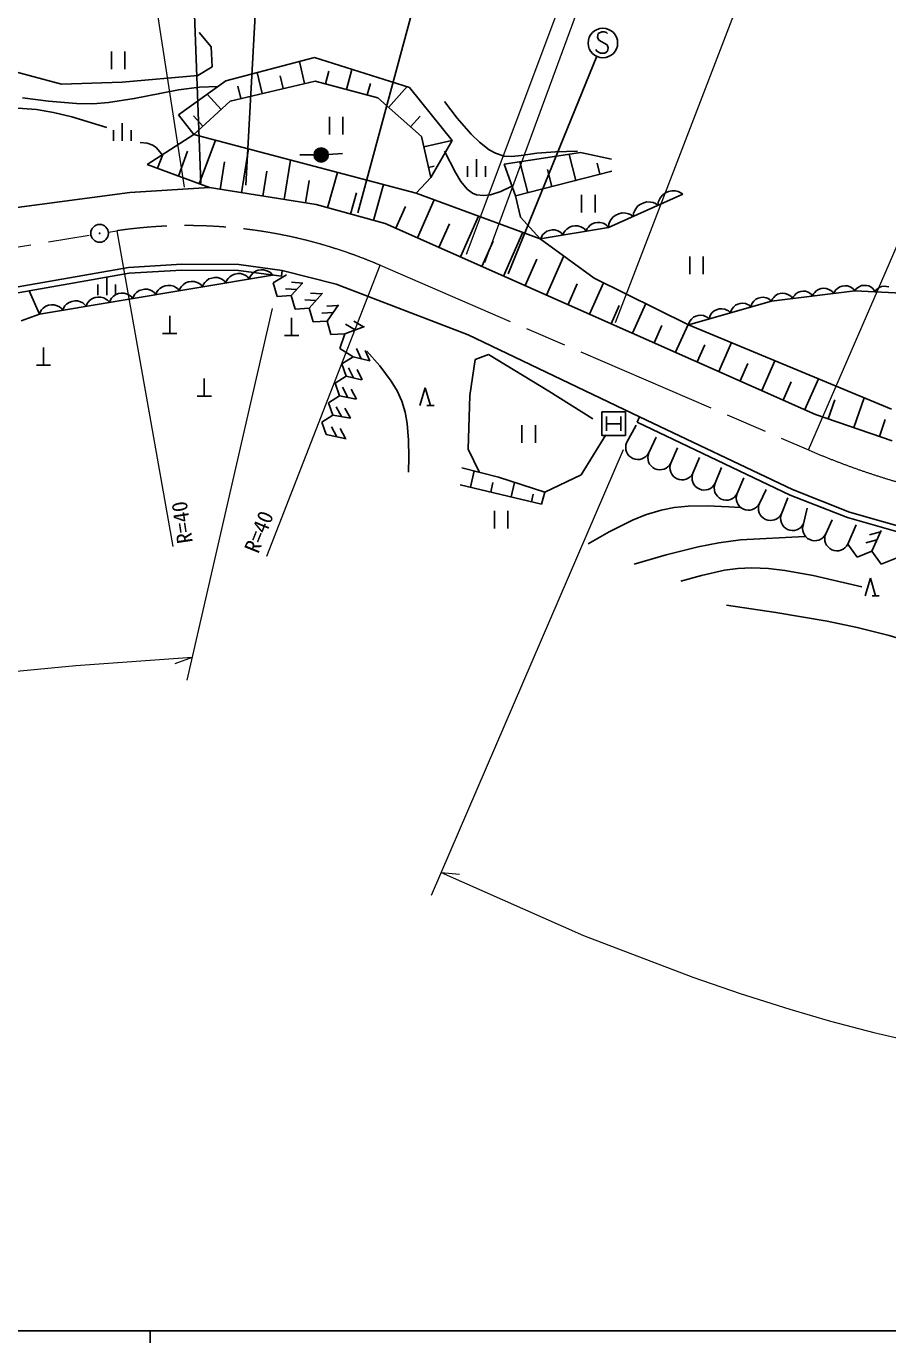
# Model space of a CAD drawing. Units: millimetres, scale not verified. Extents: x 40000 to 680000, y 20000 to 380000.
# Drawn here: x 157506 to 230434, y 204000 to 315448 of the extents above; entities that cross this region are included whole.
import ezdxf
from ezdxf.enums import TextEntityAlignment as Align

# ---------------------------------------------------------------- set-up
doc = ezdxf.new("R2010")
doc.units = ezdxf.units.MM
doc.header["$LTSCALE"] = 1000
doc.linetypes.add('CHAIN', pattern=[18.5, 12, -1.5, 3.5, -1.5])
for name, color, linetype, lineweight in [('M-BGD', 7, 'Continuous', 25), ('M-BGD-EXST', 7, 'Continuous', 25), ('M-BMK', 2, 'CHAIN', 13), ('M-BMK-SRVR', 3, 'Continuous', 25), ('M-STR-HTXT', 7, 'Continuous', 13), ('M-TTL-BAND', 7, 'Continuous', 25)]:
    doc.layers.add(name, color=color, linetype=linetype, lineweight=lineweight)
doc.styles.add('ＭＳ ゴシック', font='')
doc.styles.get('ＭＳ ゴシック').set_extended_font_data('MS Gothic')

msp = doc.modelspace()

# ---------------------------------------------------------------- linework, layer by layer
at = {"layer": 'M-BGD'}
for p, q in [((173152, 313708), (172127, 314918)), ((164712, 313313), (164712, 311813)), ((165852, 311813), (165852, 313313)), ((173245, 312031), (173152, 313708)), ((153872, 312311), (160485, 310541)), ((174401, 310844), (181896, 312797)), ((181065, 310603), (180623, 312466)), ((181896, 312797), (189946, 310279)), ((165608, 310727), (172034, 311286)), ((172034, 311286), (173245, 312031)), ((177466, 309751), (177043, 311533)), ((179265, 310177), (179006, 311270)), ((182847, 310581), (183130, 311644)), ((184611, 310110), (185064, 311806)), ((160485, 310541), (165608, 310727)), ((170397, 307963), (174401, 310844)), ((181964, 310817), (174767, 309111)), ((175667, 309324), (175419, 310370)), ((187257, 309404), (181964, 310817)), ((186375, 309639), (186635, 310612)), ((188183, 308580), (189750, 310340)), ((189946, 310279), (193551, 305791)), ((174767, 309111), (171697, 306285)), ((173999, 308404), (172808, 309698)), ((190961, 306108), (187257, 309404)), ((171697, 306285), (170397, 307963)), ((172464, 306991), (171647, 307879)), ((183165, 307791), (183165, 306291)), ((184305, 306291), (184305, 307791)), ((190035, 306932), (190855, 307853)), ((164878, 306663), (164878, 305763)), ((165628, 307263), (165628, 305763)), ((166378, 306663), (166378, 305763)), ((167739, 303758), (171697, 306285)), ((171697, 306285), (190507, 301320)), ((172138, 302118), (173512, 305806)), ((191743, 302641), (190961, 306108)), ((191157, 305241), (193544, 305779)), ((191743, 302641), (193551, 305791)), ((168619, 303430), (169054, 304597)), ((170379, 302774), (171162, 304876)), ((175726, 301361), (176313, 305066)), ((181871, 304560), (180671, 304560)), ((183070, 304599), (184267, 304677)), ((197960, 303775), (204430, 304752)), ((204033, 302402), (203465, 304606)), ((204430, 304752), (207042, 304190)), ((173018, 301790), (167739, 303758)), ((173921, 301647), (174291, 303980)), ((177531, 301075), (177866, 303188)), ((179337, 300789), (179866, 304129)), ((191547, 303507), (192025, 303615)), ((194870, 303606), (194870, 302706)), ((195620, 304206), (195620, 302706)), ((196370, 303606), (196370, 302706)), ((198936, 301090), (197960, 303775)), ((207091, 303189), (198936, 301090)), ((199956, 301352), (199280, 303975)), ((201994, 301877), (201621, 303325)), ((206072, 302927), (205831, 303862)), ((181142, 300503), (181442, 302397)), ((183018, 300091), (183841, 303079)), ((186912, 299018), (187747, 302048)), ((190507, 301320), (191743, 302641)), ((147892, 298942), (166283, 301373)), ((166283, 301373), (173018, 301790)), ((173018, 301790), (182044, 300360)), ((184965, 299555), (185463, 301360)), ((190507, 301320), (201019, 297467)), ((198936, 301090), (199338, 299302)), ((204516, 301184), (204516, 299684)), ((205656, 299684), (205656, 301184)), ((206789, 298421), (213084, 301234)), ((211197, 300946), (211086, 300744)), ((211393, 301184), (211197, 300946)), ((211626, 301339), (211393, 301184)), ((211878, 301451), (211626, 301339)), ((212149, 301522), (211878, 301451)), ((212457, 301509), (212149, 301522)), ((212682, 301458), (212457, 301509)), ((212864, 301388), (212682, 301458)), ((213084, 301234), (212864, 301388)), ((182044, 300360), (187886, 298750)), ((188797, 298346), (189612, 300186)), ((190619, 297539), (192045, 300756)), ((208986, 299806), (208916, 299624)), ((209098, 300007), (208986, 299806)), ((209293, 300246), (209098, 300007)), ((209526, 300400), (209293, 300246)), ((209778, 300513), (209526, 300400)), ((210049, 300583), (209778, 300513)), ((210357, 300570), (210049, 300583)), ((210582, 300519), (210357, 300570)), ((210764, 300450), (210582, 300519)), ((210984, 300296), (210764, 300450)), ((211016, 300562), (210984, 300296)), ((211086, 300744), (211016, 300562)), ((187886, 298750), (224324, 282597)), ((192441, 296731), (193328, 298734)), ((194263, 295923), (195796, 299382)), ((199338, 299302), (201019, 297467)), ((205428, 298735), (205221, 298585)), ((205646, 298810), (205428, 298735)), ((205871, 298847), (205646, 298810)), ((206102, 298847), (205871, 298847)), ((206346, 298771), (206102, 298847)), ((206515, 298684), (206346, 298771)), ((206646, 298590), (206515, 298684)), ((206816, 298685), (206784, 298419)), ((206886, 298867), (206816, 298685)), ((206998, 299068), (206886, 298867)), ((207193, 299307), (206998, 299068)), ((207427, 299462), (207193, 299307)), ((207679, 299574), (207427, 299462)), ((207949, 299645), (207679, 299574)), ((208258, 299632), (207949, 299645)), ((208482, 299581), (208258, 299632)), ((208664, 299511), (208482, 299581)), ((208884, 299357), (208664, 299511)), ((208916, 299624), (208884, 299357)), ((197906, 294308), (199546, 298007)), ((201019, 297467), (206789, 298421)), ((201148, 297681), (201067, 297475)), ((201242, 297812), (201148, 297681)), ((201374, 297949), (201242, 297812)), ((201580, 298099), (201374, 297949)), ((201799, 298174), (201580, 298099)), ((202024, 298211), (201799, 298174)), ((202255, 298211), (202024, 298211)), ((202498, 298135), (202255, 298211)), ((202667, 298048), (202498, 298135)), ((202798, 297954), (202667, 298048)), ((202941, 297785), (202798, 297954)), ((203027, 298002), (202941, 297785)), ((203126, 298140), (203027, 298002)), ((203264, 298284), (203126, 298140)), ((203481, 298442), (203264, 298284)), ((203712, 298520), (203481, 298442)), ((203948, 298560), (203712, 298520)), ((204192, 298559), (203948, 298560)), ((204448, 298480), (204192, 298559)), ((204626, 298388), (204448, 298480)), ((204764, 298289), (204626, 298388)), ((204915, 298111), (204764, 298289)), ((204996, 298317), (204915, 298111)), ((205090, 298448), (204996, 298317)), ((205221, 298585), (205090, 298448)), ((206789, 298421), (206646, 298590)), ((196085, 295116), (197036, 297263)), ((201019, 297467), (205597, 294129)), ((199728, 293501), (200715, 295726)), ((201550, 292693), (203020, 296008)), ((213670, 295954), (213670, 294454)), ((214810, 294454), (214810, 295954)), ((142182, 290808), (166168, 295039)), ((142420, 290342), (166226, 294542)), ((178346, 294392), (158608, 291089)), ((166168, 295039), (170662, 295310)), ((166226, 294542), (170676, 294810)), ((170662, 295310), (175499, 295286)), ((170676, 294810), (175464, 294786)), ((174723, 294232), (174585, 294087)), ((174940, 294390), (174723, 294232)), ((175170, 294469), (174940, 294390)), ((175407, 294509), (175170, 294469)), ((175650, 294509), (175407, 294509)), ((175464, 294786), (179114, 294287)), ((175499, 295286), (179181, 294783)), ((175907, 294430), (175650, 294509)), ((176084, 294338), (175907, 294430)), ((176222, 294239), (176084, 294338)), ((176374, 294062), (176222, 294239)), ((176459, 294279), (176374, 294062)), ((176558, 294417), (176459, 294279)), ((176696, 294562), (176558, 294417)), ((176913, 294720), (176696, 294562)), ((177143, 294799), (176913, 294720)), ((177379, 294839), (177143, 294799)), ((177623, 294839), (177379, 294839)), ((177879, 294760), (177623, 294839)), ((178057, 294668), (177879, 294760)), ((178195, 294570), (178057, 294668)), ((178346, 294392), (178195, 294570)), ((178418, 293728), (179524, 294415)), ((179114, 294287), (179181, 294783)), ((183730, 293628), (179181, 294783)), ((163566, 293593), (163566, 292693)), ((164316, 294193), (164316, 292693)), ((165066, 293593), (165066, 292693)), ((167280, 293149), (167050, 293070)), ((167516, 293188), (167280, 293149)), ((167760, 293188), (167516, 293188)), ((168016, 293110), (167760, 293188)), ((168194, 293018), (168016, 293110)), ((168805, 293242), (168667, 293097)), ((169022, 293400), (168805, 293242)), ((169252, 293479), (169022, 293400)), ((169489, 293518), (169252, 293479)), ((169732, 293518), (169489, 293518)), ((169989, 293440), (169732, 293518)), ((170167, 293348), (169989, 293440)), ((170305, 293249), (170167, 293348)), ((170456, 293072), (170305, 293249)), ((170541, 293289), (170456, 293072)), ((170640, 293427), (170541, 293289)), ((170778, 293572), (170640, 293427)), ((170995, 293730), (170778, 293572)), ((171225, 293809), (170995, 293730)), ((171462, 293848), (171225, 293809)), ((171705, 293849), (171462, 293848)), ((171961, 293770), (171705, 293849)), ((172139, 293678), (171961, 293770)), ((172277, 293579), (172139, 293678)), ((172429, 293402), (172277, 293579)), ((172514, 293619), (172429, 293402)), ((172612, 293757), (172514, 293619)), ((172750, 293902), (172612, 293757)), ((172967, 294060), (172750, 293902)), ((173198, 294139), (172967, 294060)), ((173434, 294178), (173198, 294139)), ((173678, 294179), (173434, 294178)), ((173934, 294100), (173678, 294179)), ((174112, 294008), (173934, 294100)), ((174250, 293909), (174112, 294008)), ((174401, 293732), (174250, 293909)), ((174487, 293949), (174401, 293732)), ((174585, 294087), (174487, 293949)), ((178745, 292583), (178418, 293728)), ((180404, 293158), (179446, 293228)), ((179934, 292650), (180897, 293690)), ((180914, 293708), (179956, 293778)), ((194913, 289326), (183730, 293628)), ((203372, 291885), (204149, 293638)), ((205194, 291078), (206376, 293744)), ((205597, 294129), (213584, 290184)), ((224589, 293180), (224388, 293047)), ((224799, 293242), (224589, 293180)), ((225013, 293268), (224799, 293242)), ((225232, 293259), (225013, 293268)), ((225460, 293177), (225232, 293259)), ((225616, 293088), (225460, 293177)), ((226045, 293140), (225950, 293019)), ((226174, 293264), (226045, 293140)), ((226376, 293398), (226174, 293264)), ((226586, 293459), (226376, 293398)), ((226800, 293486), (226586, 293459)), ((227019, 293476), (226800, 293486)), ((227247, 293395), (227019, 293476)), ((227403, 293305), (227247, 293395)), ((227523, 293211), (227403, 293305)), ((227652, 293045), (227523, 293211)), ((227770, 293210), (227660, 293045)), ((227876, 293307), (227770, 293210)), ((228017, 293402), (227876, 293307)), ((228225, 293495), (228017, 293402)), ((228431, 293519), (228225, 293495)), ((228634, 293510), (228431, 293519)), ((228837, 293466), (228634, 293510)), ((229036, 293355), (228837, 293466)), ((229167, 293247), (229036, 293355)), ((229264, 293140), (229167, 293247)), ((229358, 292965), (229264, 293140)), ((229468, 293130), (229358, 292965)), ((229574, 293228), (229468, 293130)), ((229715, 293323), (229574, 293228)), ((229923, 293415), (229715, 293323)), ((230129, 293440), (229923, 293415)), ((230333, 293430), (230129, 293440)), ((230535, 293387), (230333, 293430)), ((157747, 293046), (158608, 291089)), ((161132, 292079), (160915, 291921)), ((161362, 292158), (161132, 292079)), ((161599, 292198), (161362, 292158)), ((161842, 292198), (161599, 292198)), ((162099, 292119), (161842, 292198)), ((162276, 292027), (162099, 292119)), ((162414, 291929), (162276, 292027)), ((162750, 292107), (162651, 291968)), ((162888, 292251), (162750, 292107)), ((163105, 292409), (162888, 292251)), ((163335, 292488), (163105, 292409)), ((163571, 292528), (163335, 292488)), ((163815, 292528), (163571, 292528)), ((164071, 292449), (163815, 292528)), ((164249, 292357), (164071, 292449)), ((164387, 292259), (164249, 292357)), ((164538, 292081), (164387, 292259)), ((164624, 292299), (164538, 292081)), ((164722, 292437), (164624, 292299)), ((164860, 292581), (164722, 292437)), ((165077, 292739), (164860, 292581)), ((165307, 292818), (165077, 292739)), ((165544, 292858), (165307, 292818)), ((165787, 292858), (165544, 292858)), ((166044, 292780), (165787, 292858)), ((166221, 292688), (166044, 292780)), ((166360, 292589), (166221, 292688)), ((166511, 292412), (166360, 292589)), ((166596, 292629), (166511, 292412)), ((166695, 292767), (166596, 292629)), ((166833, 292912), (166695, 292767)), ((167050, 293070), (166833, 292912)), ((168332, 292919), (168194, 293018)), ((168483, 292742), (168332, 292919)), ((168569, 292959), (168483, 292742)), ((168667, 293097), (168569, 292959)), ((179934, 292650), (178745, 292583)), ((180261, 291505), (179934, 292650)), ((182040, 292242), (181081, 292288)), ((181450, 291573), (182576, 292851)), ((182536, 292805), (181576, 292850)), ((213584, 290184), (220594, 292187)), ((217954, 291994), (217746, 291935)), ((218171, 292019), (217954, 291994)), ((218408, 291974), (218171, 292019)), ((218992, 292028), (218918, 291895)), ((219101, 292172), (218992, 292028)), ((219279, 292335), (219101, 292172)), ((219477, 292429), (219279, 292335)), ((219684, 292488), (219477, 292429)), ((219902, 292513), (219684, 292488)), ((220139, 292469), (219902, 292513)), ((220307, 292404), (220139, 292469)), ((220441, 292330), (220307, 292404)), ((220594, 292187), (220441, 292330)), ((220594, 292187), (227652, 293045)), ((220689, 292380), (220604, 292188)), ((220783, 292500), (220689, 292380)), ((220913, 292624), (220783, 292500)), ((221115, 292758), (220913, 292624)), ((221325, 292820), (221115, 292758)), ((221539, 292846), (221325, 292820)), ((221758, 292836), (221539, 292846)), ((221985, 292755), (221758, 292836)), ((222141, 292665), (221985, 292755)), ((222262, 292571), (222141, 292665)), ((222390, 292405), (222262, 292571)), ((222471, 292586), (222390, 292405)), ((222560, 292700), (222471, 292586)), ((222683, 292818), (222560, 292700)), ((222873, 292943), (222683, 292818)), ((223071, 293002), (222873, 292943)), ((223274, 293026), (223071, 293002)), ((223481, 293017), (223274, 293026)), ((223695, 292941), (223481, 293017)), ((223843, 292856), (223695, 292941)), ((223956, 292767), (223843, 292856)), ((224078, 292610), (223956, 292767)), ((224164, 292802), (224078, 292610)), ((224258, 292922), (224164, 292802)), ((224388, 293047), (224258, 292922)), ((225736, 292993), (225616, 293088)), ((225865, 292828), (225736, 292993)), ((225950, 293019), (225865, 292828)), ((227652, 293045), (232754, 292807)), ((158608, 291089), (157062, 290516)), ((158706, 291308), (158621, 291091)), ((158804, 291446), (158706, 291308)), ((158942, 291591), (158804, 291446)), ((159159, 291749), (158942, 291591)), ((159390, 291828), (159159, 291749)), ((159626, 291868), (159390, 291828)), ((159870, 291868), (159626, 291868)), ((160126, 291789), (159870, 291868)), ((160304, 291697), (160126, 291789)), ((160442, 291599), (160304, 291697)), ((160593, 291421), (160442, 291599)), ((160679, 291638), (160593, 291421)), ((160777, 291777), (160679, 291638)), ((160915, 291921), (160777, 291777)), ((162566, 291751), (162414, 291929)), ((162651, 291968), (162566, 291751)), ((169645, 290945), (169645, 289445)), ((181450, 291573), (180261, 291505)), ((181778, 290427), (181450, 291573)), ((183479, 291206), (182520, 291158)), ((183917, 291815), (182958, 291766)), ((182967, 290495), (183949, 291859)), ((207016, 290270), (207705, 291825)), ((208838, 289462), (209953, 291978)), ((214188, 290918), (213990, 290824)), ((214396, 290977), (214188, 290918)), ((214613, 291002), (214396, 290977)), ((214851, 290958), (214613, 291002)), ((215019, 290893), (214851, 290958)), ((215152, 290819), (215019, 290893)), ((215363, 290890), (215306, 290676)), ((215441, 291031), (215363, 290890)), ((215556, 291182), (215441, 291031)), ((215744, 291354), (215556, 291182)), ((215953, 291453), (215744, 291354)), ((216172, 291516), (215953, 291453)), ((216402, 291542), (216172, 291516)), ((216652, 291495), (216402, 291542)), ((216830, 291427), (216652, 291495)), ((216971, 291349), (216830, 291427)), ((217133, 291198), (216971, 291349)), ((217187, 291400), (217133, 291198)), ((217261, 291534), (217187, 291400)), ((217370, 291677), (217261, 291534)), ((217548, 291841), (217370, 291677)), ((217746, 291935), (217548, 291841)), ((218577, 291910), (218408, 291974)), ((218710, 291836), (218577, 291910)), ((218863, 291692), (218710, 291836)), ((218918, 291895), (218863, 291692)), ((179965, 290759), (179965, 289259)), ((182967, 290495), (181778, 290427)), ((183294, 289350), (182967, 290495)), ((184483, 289417), (186124, 290028)), ((185350, 289740), (184526, 290234)), ((186053, 290002), (185229, 290495)), ((210660, 288655), (211309, 290118)), ((212482, 287847), (213530, 290211)), ((213629, 290384), (213575, 290181)), ((213584, 290184), (230751, 283031)), ((213704, 290518), (213629, 290384)), ((213812, 290661), (213704, 290518)), ((213990, 290824), (213812, 290661)), ((215306, 290676), (215152, 290819)), ((169045, 289445), (170245, 289445)), ((179365, 289259), (180565, 289259)), ((184483, 289417), (183294, 289350)), ((184048, 288170), (184483, 289417)), ((209426, 282383), (194913, 289326)), ((216126, 286232), (217208, 288674)), ((158953, 288249), (158953, 286749)), ((185170, 287472), (184048, 288170)), ((185867, 287302), (185461, 288173)), ((186595, 287125), (186190, 287996)), ((195520, 287241), (196627, 287660)), ((196627, 287660), (201739, 284570)), ((214304, 287039), (214942, 288480)), ((158353, 286749), (159553, 286749)), ((184226, 286876), (185170, 287472)), ((184599, 285824), (184226, 286876)), ((185214, 285683), (184797, 286548)), ((185170, 287472), (186581, 287128)), ((195062, 284189), (195520, 287241)), ((217948, 285424), (218608, 286914)), ((219769, 284616), (220888, 287141)), ((172570, 285643), (172570, 284143)), ((183655, 285229), (184599, 285824)), ((184599, 285824), (185895, 285526)), ((185945, 285515), (185528, 286380)), ((221591, 283809), (222274, 285348)), ((223413, 283001), (224569, 285607)), ((184029, 284177), (183655, 285229)), ((184721, 284034), (184285, 284890)), ((185455, 283882), (185020, 284738)), ((190827, 283353), (191277, 284853)), ((191277, 284853), (191727, 283353)), ((201739, 284570), (205477, 282205)), ((171970, 284143), (173170, 284143)), ((183085, 283582), (184029, 284177)), ((183458, 282530), (183085, 283582)), ((184200, 282407), (183731, 283245)), ((184029, 284177), (185437, 283886)), ((184940, 282284), (184471, 283122)), ((191427, 283353), (192027, 283353)), ((194910, 279649), (195062, 284189)), ((225407, 282224), (225955, 283816)), ((227572, 281478), (228439, 283995)), ((182514, 281935), (183458, 282530)), ((183458, 282530), (184941, 282283)), ((209211, 281932), (209426, 282383)), ((209426, 282383), (222370, 276222)), ((224324, 282597), (230819, 280360)), ((229737, 280733), (230229, 282160)), ((182888, 280883), (182514, 281935)), ((182888, 280883), (184598, 280529)), ((183791, 280696), (183355, 281552)), ((184525, 280544), (184090, 281400)), ((199463, 281681), (199463, 280181)), ((200603, 280181), (200603, 281681)), ((204485, 277474), (206583, 280870)), ((208333, 280192), (209135, 281678)), ((209211, 281932), (222171, 275763)), ((210206, 279334), (210844, 280670)), ((212078, 278477), (212645, 279755)), ((195877, 277685), (194910, 279649)), ((213951, 277619), (214506, 278931)), ((194366, 278080), (197476, 277268)), ((195103, 276422), (195431, 277802)), ((215824, 276761), (216364, 278098)), ((201132, 274986), (194241, 276627)), ((196825, 276012), (197017, 276817)), ((197476, 277268), (201398, 276018)), ((198548, 275602), (198841, 276832)), ((201398, 276018), (204485, 277474)), ((217696, 275903), (218256, 277213)), ((200271, 275191), (200428, 275852)), ((201398, 276018), (201132, 274986)), ((219569, 275045), (220149, 276237)), ((221442, 274187), (221980, 275535)), ((222171, 275763), (227043, 273850)), ((222370, 276222), (227203, 274324)), ((197134, 274440), (197134, 272940)), ((198274, 272940), (198274, 274440)), ((223314, 273329), (223628, 274650)), ((227203, 274324), (233068, 272655)), ((225187, 272471), (225734, 273673)), ((227043, 273850), (232952, 272168)), ((227060, 271613), (227775, 273234)), ((229522, 271961), (228594, 271715)), ((229825, 272647), (228896, 272401)), ((229106, 271018), (229873, 272758)), ((227845, 270497), (227060, 271613)), ((229106, 271018), (227845, 270497)), ((229891, 269902), (229106, 271018)), ((231152, 270422), (229891, 269902)), ((228516, 267236), (228966, 268736)), ((228966, 268736), (229416, 267236)), ((229116, 267236), (229716, 267236))]:
    msp.add_line(p, q, dxfattribs=at)
for points in [[(157180, 309406), (159375, 309116), (161762, 308907), (163149, 308893), (164473, 308986), (166639, 309326), (168806, 309768), (170386, 310065), (172173, 310292), (173732, 310363)], [(192913, 309095), (193983, 307679), (195171, 306305), (195870, 305627), (196693, 304991), (197221, 304700), (197962, 304463), (198615, 304426), (199415, 304515), (200719, 304714), (202319, 304834), (204161, 304869)], [(150171, 308182), (152591, 308410), (155200, 308549), (156794, 308529), (158374, 308394), (159794, 308155), (161346, 307781), (164335, 306873)], [(167132, 305623), (167746, 305544), (168204, 305385), (168516, 305156), (168920, 304695), (169014, 304572)], [(198566, 301893), (197670, 301462), (196817, 301191), (196200, 301121), (195607, 301194), (195296, 301319), (194826, 301669), (194305, 302313), (193834, 303085), (192913, 304869)], [(186338, 287936), (187424, 286699), (188401, 285419), (188907, 284579), (189291, 283721), (189569, 282792), (189748, 281825), (189868, 280419), (189886, 278974), (189861, 277700)], [(205076, 271637), (206854, 272649), (208836, 273644), (209940, 274090), (211257, 274487), (212365, 274696), (213546, 274812), (215149, 274844), (216977, 274772), (217954, 274712)], [(208970, 269898), (211668, 270690), (214382, 271379), (216143, 271719), (217965, 271960), (223430, 272264)], [(212924, 268461), (214669, 268963), (216619, 269406), (217751, 269558), (218941, 269611), (220338, 269552), (221737, 269389), (224137, 268949), (226678, 268373), (228233, 267998)], [(216800, 266438), (220969, 265822), (225311, 265077), (227853, 264546), (230563, 263868), (233355, 263028), (236388, 262006), (240173, 260698), (243806, 259551), (250302, 257788)]]:
    msp.add_lwpolyline(points, dxfattribs=at)
for radius in [600, 528, 456, 384, 312, 240, 168, 96, 24]:
    msp.add_circle((182471, 304560), radius, dxfattribs=at)
for centre in [(209282, 279791), (211155, 278933), (213027, 278075), (214900, 277217), (216773, 276359), (218645, 275501), (220518, 274643), (222391, 273786), (224263, 272928), (226136, 272070)]:
    msp.add_arc(centre, 1030, 157.0744, 333.69733, dxfattribs=at)
at = {"layer": 'M-BGD-EXST'}
for p, q in [((171537, 322123), (172277, 302172)), ((176080, 302002), (177237, 322895)), ((190759, 318896), (185569, 299661)), ((205923, 314832), (205873, 314532)), ((205873, 314532), (205973, 314282)), ((206223, 314982), (205923, 314832)), ((206423, 314982), (206223, 314982)), ((206623, 314932), (206423, 314982)), ((206723, 314832), (206623, 314932)), ((205823, 313332), (205723, 313482)), ((206123, 313182), (205823, 313332)), ((205973, 314282), (206673, 313882)), ((206473, 313182), (206123, 313182)), ((206723, 313332), (206473, 313182)), ((206673, 313882), (206773, 313632)), ((206773, 313632), (206723, 313332)), ((198298, 294500), (205815, 312912)), ((206230, 280802), (206230, 282802)), ((206230, 282802), (208230, 282802)), ((206630, 282402), (206630, 281202)), ((207830, 282402), (207830, 281202)), ((208230, 282802), (208230, 280802)), ((206630, 281802), (207830, 281802)), ((208230, 280802), (206230, 280802))]:
    msp.add_line(p, q, dxfattribs=at)
msp.add_circle((206323, 314032), 1250, dxfattribs=at)
at = {"layer": 'M-BMK'}
for p, q in [((146057, 294996), (162973, 297798)), ((164455, 298031), (165170, 298136)), ((187453, 295220), (223725, 279582))]:
    msp.add_line(p, q, dxfattribs=at)
for centre, radius, start, end in [((171162, 257341), 41233, 66.72799, 98.35681), ((249992, 340686), 66510, 246.73808, 277.38019)]:
    msp.add_arc(centre, radius, start, end, dxfattribs=at)
at = {"layer": 'M-BMK-SRVR'}
for radius in [750, 30]:
    msp.add_circle((163713, 297921), radius, dxfattribs=at)
at = {"layer": 'M-STR-HTXT'}
for p, q in [((170895, 301822), (166478, 330455)), ((194780, 296156), (206031, 326226)), ((207444, 325705), (196287, 295414)), ((207377, 290371), (219205, 321095)), ((223725, 279582), (234878, 305329)), ((165170, 298136), (169919, 271402)), ((177859, 270591), (187453, 295220)), ((178312, 291568), (171106, 260078)), ((191811, 241875), (208057, 279618)), ((171547, 262006), (170085, 261469)), ((192643, 243797), (194195, 243667))]:
    msp.add_line(p, q, dxfattribs=at)
for points in [[(171547, 262006), (161707, 261299), (151923, 260370), (147760, 259848), (143623, 259228), (140100, 258603), (136519, 257864), (133046, 257039), (129407, 256063), (125793, 254986), (122014, 253752), (118072, 252355), (113968, 250791), (104904, 246994), (95923, 242869), (86993, 238543), (81872, 236017)], [(192639, 243798), (204673, 238466), (213943, 234955), (217937, 233571), (222140, 232225), (225594, 231217), (229258, 230256), (232554, 229497)]]:
    msp.add_lwpolyline(points, dxfattribs=at)
at = {"layer": 'M-TTL-BAND'}
for p, q in [((40000, 205000), (579000, 205000)), ((168000, 205000), (168000, 204000))]:
    msp.add_line(p, q, dxfattribs=at)

# ---------------------------------------------------------------- texts
at = {"layer": 'M-STR-HTXT', "style": 'ＭＳ ゴシック'}
for rotation, p in [(98.5, (171995, 271825)), (68, (177507, 270592))]:
    msp.add_text('R=40', height=1320, rotation=rotation, dxfattribs=at).set_placement(p, align=Align.BOTTOM_LEFT)

doc.saveas('drawing.dxf')
